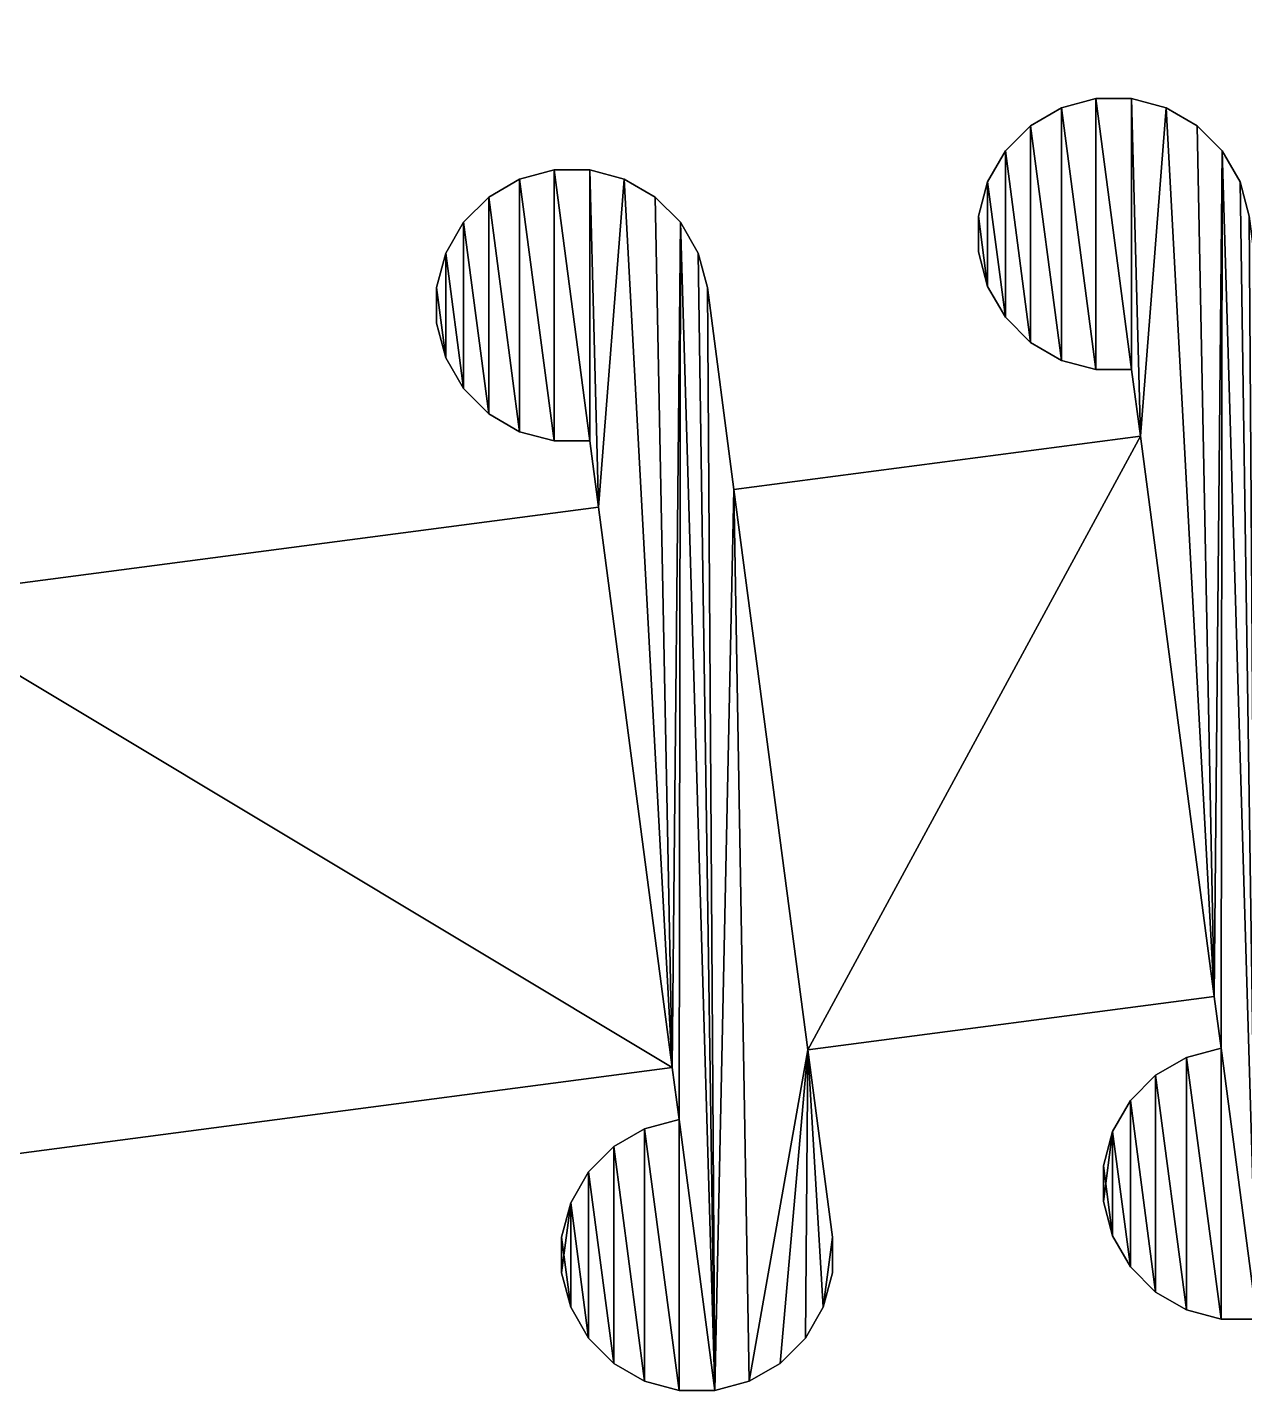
# Model space of a CAD drawing. Extents: x 0 to 417, y 0 to 203.
# Drawn here: x 355.48 to 382.21, y 4.43 to 34.4 of the extents above; entities that cross this region are included whole.
import ezdxf

# ---------------------------------------------------------------- set-up
doc = ezdxf.new("R2010")
doc.units = 0
doc.header["$LTSCALE"] = 25.4
doc.layers.get('0').update_dxf_attribs({"color": 13, "linetype": 'CONTINUOUS'})

# ---------------------------------------------------------------- blocks, each defined once
blk = doc.blocks.new('MASK_STRAP_1')
at = {"color": 0}
for p, q in [((132.324, 28.209), (132.324, 28.209, 2)), ((132.324, 28.209), (132.324, 28.209, 2)), ((133.08, 28.412), (133.08, 28.412, 2)), ((133.08, 28.412), (133.08, 28.412, 2)), ((133.863, 28.412), (133.863, 28.412, 2)), ((133.863, 28.412), (133.863, 28.412, 2)), ((134.62, 28.209), (134.62, 28.209, 2)), ((134.62, 28.209), (134.62, 28.209, 2)), ((131.646, 27.818), (131.646, 27.818, 2)), ((131.646, 27.818), (131.646, 27.818, 2)), ((135.298, 27.818), (135.298, 27.818, 2)), ((135.298, 27.818), (135.298, 27.818, 2)), ((131.092, 27.264), (131.092, 27.264, 2)), ((131.092, 27.264), (131.092, 27.264, 2)), ((135.852, 27.264), (135.852, 27.264, 2)), ((135.852, 27.264), (135.852, 27.264, 2)), ((121.183, 26.846), (121.183, 26.846, 2)), ((121.183, 26.846), (121.183, 26.846, 2)), ((121.966, 26.846), (121.966, 26.846, 2)), ((121.966, 26.846), (121.966, 26.846, 2)), ((120.426, 26.643), (120.426, 26.643, 2)), ((120.426, 26.643), (120.426, 26.643, 2)), ((122.723, 26.643), (122.723, 26.643, 2)), ((122.723, 26.643), (122.723, 26.643, 2)), ((130.7, 26.586), (130.7, 26.586, 2)), ((130.7, 26.586), (130.7, 26.586, 2)), ((136.244, 26.586), (136.244, 26.586, 2)), ((136.244, 26.586), (136.244, 26.586, 2)), ((119.748, 26.252), (119.748, 26.252, 2)), ((119.748, 26.252), (119.748, 26.252, 2)), ((123.401, 26.252), (123.401, 26.252, 2)), ((123.401, 26.252), (123.401, 26.252, 2)), ((130.498, 25.829), (130.498, 25.829, 2)), ((130.498, 25.829), (130.498, 25.829, 2)), ((119.194, 25.698), (119.194, 25.698, 2)), ((119.194, 25.698), (119.194, 25.698, 2)), ((123.955, 25.698), (123.955, 25.698, 2)), ((123.955, 25.698), (123.955, 25.698, 2)), ((118.803, 25.02), (118.803, 25.02, 2)), ((118.803, 25.02), (118.803, 25.02, 2)), ((124.346, 25.02), (124.346, 25.02, 2)), ((124.346, 25.02), (124.346, 25.02, 2)), ((130.498, 25.046), (130.498, 25.046, 2)), ((130.498, 25.046), (130.498, 25.046, 2)), ((130.7, 24.29), (130.7, 24.29, 2)), ((130.7, 24.29), (130.7, 24.29, 2)), ((118.6, 24.263), (118.6, 24.263, 2)), ((118.6, 24.263), (118.6, 24.263, 2)), ((124.549, 24.263), (124.549, 24.263, 2)), ((124.549, 24.263), (124.549, 24.263, 2)), ((118.6, 23.48), (118.6, 23.48, 2)), ((118.6, 23.48), (118.6, 23.48, 2)), ((131.092, 23.612), (131.092, 23.612, 2)), ((131.092, 23.612), (131.092, 23.612, 2)), ((131.646, 23.058), (131.646, 23.058, 2)), ((131.646, 23.058), (131.646, 23.058, 2)), ((118.803, 22.723), (118.803, 22.723, 2)), ((118.803, 22.723), (118.803, 22.723, 2)), ((132.324, 22.666), (132.324, 22.666, 2)), ((132.324, 22.666), (132.324, 22.666, 2)), ((133.08, 22.463), (133.08, 22.463, 2)), ((133.08, 22.463), (133.08, 22.463, 2)), ((133.863, 22.463), (133.863, 22.463, 2)), ((133.863, 22.463), (133.863, 22.463, 2)), ((119.194, 22.045), (119.194, 22.045, 2)), ((119.194, 22.045), (119.194, 22.045, 2)), ((119.748, 21.491), (119.748, 21.491, 2)), ((119.748, 21.491), (119.748, 21.491, 2)), ((120.426, 21.1), (120.426, 21.1, 2)), ((120.426, 21.1), (120.426, 21.1, 2)), ((134.056, 21.004, 1), (135.676, 8.699, 1)), ((134.056, 21.004), (134.056, 21.004, 1)), ((134.056, 21.004, 1), (135.676, 8.699, 1)), ((134.056, 21.004, 2), (135.676, 8.699, 2)), ((134.056, 21.004), (134.056, 21.004, 1)), ((134.056, 21.004, 2), (135.676, 8.699, 2)), ((121.183, 20.897), (121.183, 20.897, 2)), ((121.183, 20.897), (121.183, 20.897, 2)), ((121.966, 20.897), (121.966, 20.897, 2)), ((121.966, 20.897), (121.966, 20.897, 2)), ((125.132, 19.832, 1), (126.752, 7.527, 1)), ((125.132, 19.832), (125.132, 19.832, 1)), ((125.132, 19.832, 2), (126.752, 7.527, 2)), ((125.132, 19.832, 1), (126.752, 7.527, 1)), ((125.132, 19.832), (125.132, 19.832, 1)), ((125.132, 19.832, 2), (126.752, 7.527, 2)), ((122.158, 19.441, 1), (123.778, 7.137, 1)), ((122.158, 19.441, 1), (123.778, 7.137, 1)), ((122.158, 19.441, 2), (123.778, 7.137, 2)), ((122.158, 19.441), (122.158, 19.441, 1)), ((122.158, 19.441), (122.158, 19.441, 1)), ((122.158, 19.441, 2), (123.778, 7.137, 2)), ((135.676, 8.699), (135.676, 8.699, 1)), ((135.676, 8.699), (135.676, 8.699, 1)), ((126.752, 7.527), (126.752, 7.527, 1)), ((126.752, 7.527), (126.752, 7.527, 1)), ((135.825, 7.564), (135.825, 7.564, 2)), ((135.825, 7.564), (135.825, 7.564, 2)), ((135.069, 7.361), (135.069, 7.361, 2)), ((135.069, 7.361), (135.069, 7.361, 2)), ((123.778, 7.137), (123.778, 7.137, 1)), ((123.778, 7.137), (123.778, 7.137, 1)), ((134.39, 6.97), (134.39, 6.97, 2)), ((134.39, 6.97), (134.39, 6.97, 2)), ((133.837, 6.416), (133.837, 6.416, 2)), ((133.837, 6.416), (133.837, 6.416, 2)), ((123.928, 5.998), (123.928, 5.998, 2)), ((123.928, 5.998), (123.928, 5.998, 2)), ((123.171, 5.795), (123.171, 5.795, 2)), ((123.171, 5.795), (123.171, 5.795, 2)), ((133.445, 5.738), (133.445, 5.738, 2)), ((133.445, 5.738), (133.445, 5.738, 2)), ((122.493, 5.403), (122.493, 5.403, 2)), ((122.493, 5.403), (122.493, 5.403, 2)), ((121.939, 4.85), (121.939, 4.85, 2)), ((121.939, 4.85), (121.939, 4.85, 2)), ((133.242, 4.981), (133.242, 4.981, 2)), ((133.242, 4.981), (133.242, 4.981, 2)), ((133.242, 4.198), (133.242, 4.198, 2)), ((133.242, 4.198), (133.242, 4.198, 2)), ((121.548, 4.171), (121.548, 4.171, 2)), ((121.548, 4.171), (121.548, 4.171, 2)), ((121.345, 3.415), (121.345, 3.415, 2)), ((121.345, 3.415), (121.345, 3.415, 2)), ((127.294, 3.415), (127.294, 3.415, 2)), ((127.294, 3.415), (127.294, 3.415, 2)), ((133.445, 3.442), (133.445, 3.442, 2)), ((133.445, 3.442), (133.445, 3.442, 2)), ((133.837, 2.763), (133.837, 2.763, 2)), ((133.837, 2.763), (133.837, 2.763, 2)), ((121.345, 2.632), (121.345, 2.632, 2)), ((121.345, 2.632), (121.345, 2.632, 2)), ((127.294, 2.632), (127.294, 2.632, 2)), ((127.294, 2.632), (127.294, 2.632, 2)), ((134.39, 2.21), (134.39, 2.21, 2)), ((134.39, 2.21), (134.39, 2.21, 2)), ((121.548, 1.875), (121.548, 1.875, 2)), ((121.548, 1.875), (121.548, 1.875, 2)), ((127.091, 1.875), (127.091, 1.875, 2)), ((127.091, 1.875), (127.091, 1.875, 2)), ((135.069, 1.818), (135.069, 1.818, 2)), ((135.069, 1.818), (135.069, 1.818, 2)), ((135.825, 1.615), (135.825, 1.615, 2)), ((135.825, 1.615), (135.825, 1.615, 2)), ((121.939, 1.197), (121.939, 1.197, 2)), ((121.939, 1.197), (121.939, 1.197, 2)), ((126.699, 1.197), (126.699, 1.197, 2)), ((126.699, 1.197), (126.699, 1.197, 2)), ((122.493, 0.643), (122.493, 0.643, 2)), ((122.493, 0.643), (122.493, 0.643, 2)), ((126.146, 0.643), (126.146, 0.643, 2)), ((126.146, 0.643), (126.146, 0.643, 2)), ((123.171, 0.252), (123.171, 0.252, 2)), ((123.171, 0.252), (123.171, 0.252, 2)), ((123.928, 0.049), (123.928, 0.049, 2)), ((123.928, 0.049), (123.928, 0.049, 2)), ((124.711, 0.049), (124.711, 0.049, 2)), ((124.711, 0.049), (124.711, 0.049, 2)), ((125.467, 0.252), (125.467, 0.252, 2)), ((125.467, 0.252), (125.467, 0.252, 2))]:
    blk.add_line(p, q, dxfattribs=at)
mesh = blk.add_polyface(dxfattribs=at)
corners = [(135.676, 8.699), (135.298, 27.818), (135.852, 27.264), (135.825, 7.564), (142.395, 27.396), (142.598, 25.856), (142.395, 26.613), (142.598, 28.152), (142.989, 25.178), (142.989, 28.83), (143.543, 24.624), (143.543, 29.384), (144.221, 24.232), (144.221, 29.776), (144.978, 24.03), (144.978, 29.978), (145.761, 24.03), (145.761, 29.978), (145.954, 22.566), (146.517, 29.776), (135.825, 1.615), (136.608, 1.615), (136.244, 26.586), (136.446, 25.829), (137.03, 21.394), (137.365, 1.818), (138.65, 9.09), (138.043, 2.21), (138.597, 2.763), (147.573, 10.261), (147.196, 29.384), (147.749, 28.83), (147.722, 9.13), (145.342, 7.304), (145.14, 5.764), (145.14, 6.547), (145.342, 5.008), (145.734, 4.33), (145.734, 7.982), (146.288, 3.776), (146.288, 8.536), (146.966, 3.384), (146.966, 8.928), (147.722, 3.182), (148.506, 3.182), (148.141, 28.152), (148.344, 27.396), (138.988, 3.442), (139.191, 4.981), (139.191, 4.198)]
mesh.append_faces([[corners[k] for k in face] for face in [(4, 5, 6), (33, 34, 35), (47, 48, 49)]], dxfattribs={"vtx0": -1, "color": 0})
mesh.append_faces([[corners[k] for k in face] for face in [(0, 2, 3), (5, 7, 8), (8, 9, 10), (10, 11, 12), (12, 13, 14), (14, 15, 16), (16, 17, 18), (20, 3, 21), (21, 24, 25), (25, 26, 27), (27, 26, 28), (26, 18, 29), (29, 31, 32), (34, 33, 36), (36, 33, 37), (37, 38, 39), (39, 40, 41), (41, 42, 43), (43, 32, 44)]], dxfattribs={"vtx0": -1, "vtx1": -1, "color": 0})
mesh.append_faces([[corners[k] for k in face] for face in [(21, 3, 2), (25, 24, 26), (29, 18, 19), (44, 32, 31)]], dxfattribs={"vtx0": -1, "vtx1": -1, "vtx2": -1, "color": 0})
mesh.append_faces([[corners[k] for k in face] for face in [(0, 1, 2), (5, 4, 7), (8, 7, 9), (10, 9, 11), (12, 11, 13), (14, 13, 15), (16, 15, 17), (18, 17, 19), (21, 2, 22), (21, 22, 23), (21, 23, 24), (26, 24, 18), (29, 19, 30), (29, 30, 31), (37, 33, 38), (39, 38, 40), (41, 40, 42), (43, 42, 32), (44, 31, 45), (44, 45, 46), (26, 47, 28), (47, 26, 48)]], dxfattribs={"vtx0": -1, "vtx2": -1, "color": 0})
mesh = blk.add_polyface(dxfattribs=at)
corners = [(123.778, 7.137), (122.158, 19.441), (122.723, 26.643), (123.401, 26.252), (123.955, 25.698), (123.928, 5.998), (130.498, 25.829), (130.7, 24.29), (130.498, 25.046), (130.7, 26.586), (131.092, 23.612), (131.092, 27.264), (131.646, 23.058), (131.646, 27.818), (132.324, 22.666), (132.324, 28.209), (133.08, 22.463), (133.08, 28.412), (133.863, 22.463), (133.863, 28.412), (134.056, 21.004), (134.62, 28.209), (122.493, 0.643), (122.493, 5.403), (123.171, 0.252), (123.171, 5.795), (123.928, 0.049), (124.711, 0.049), (124.346, 25.02), (124.549, 24.263), (125.132, 19.832), (125.467, 0.252), (126.752, 7.527), (126.146, 0.643), (126.699, 1.197), (135.676, 8.699), (135.298, 27.818), (133.445, 5.738), (133.242, 4.198), (133.242, 4.981), (133.445, 3.442), (133.837, 2.763), (133.837, 6.416), (134.39, 2.21), (134.39, 6.97), (135.069, 1.818), (135.069, 7.361), (135.825, 1.615), (135.825, 7.564), (127.091, 1.875), (127.294, 3.415), (127.294, 2.632)]
mesh.append_faces([[corners[k] for k in face] for face in [(6, 7, 8), (37, 38, 39), (49, 50, 51)]], dxfattribs={"vtx0": -1, "color": 0})
mesh.append_faces([[corners[k] for k in face] for face in [(0, 4, 5), (7, 9, 10), (10, 11, 12), (12, 13, 14), (14, 15, 16), (16, 17, 18), (18, 19, 20), (22, 23, 24), (24, 25, 26), (26, 5, 27), (27, 30, 31), (31, 32, 33), (33, 32, 34), (32, 20, 35), (38, 37, 40), (40, 37, 41), (41, 42, 43), (43, 44, 45), (45, 46, 47)]], dxfattribs={"vtx0": -1, "vtx1": -1, "color": 0})
mesh.append_faces([[corners[k] for k in face] for face in [(0, 1, 2), (27, 5, 4), (31, 30, 32), (35, 20, 21)]], dxfattribs={"vtx0": -1, "vtx1": -1, "vtx2": -1, "color": 0})
mesh.append_faces([[corners[k] for k in face] for face in [(0, 2, 3), (0, 3, 4), (7, 6, 9), (10, 9, 11), (12, 11, 13), (14, 13, 15), (16, 15, 17), (18, 17, 19), (20, 19, 21), (24, 23, 25), (26, 25, 5), (27, 4, 28), (27, 28, 29), (27, 29, 30), (32, 30, 20), (35, 21, 36), (41, 37, 42), (43, 42, 44), (45, 44, 46), (47, 46, 48), (32, 49, 34), (49, 32, 50)]], dxfattribs={"vtx0": -1, "vtx2": -1, "color": 0})
mesh = blk.add_polyface(dxfattribs=at)
corners = [(133.445, 3.442, 2), (133.242, 4.981, 2), (133.242, 4.198, 2), (133.445, 5.738, 2), (133.837, 2.763, 2), (133.837, 6.416, 2), (134.39, 2.21, 2), (134.39, 6.97, 2), (135.069, 1.818, 2), (135.069, 7.361, 2), (135.825, 1.615, 2), (135.825, 7.564, 2), (136.608, 1.615, 2), (135.852, 27.264, 2), (136.244, 26.586, 2), (136.446, 25.829, 2), (137.03, 21.394, 2), (137.365, 1.818, 2), (138.65, 9.09, 2), (138.043, 2.21, 2), (138.597, 2.763, 2), (138.988, 3.442, 2), (139.191, 4.981, 2), (139.191, 4.198, 2), (130.7, 24.29, 2), (130.498, 25.829, 2), (130.498, 25.046, 2), (130.7, 26.586, 2), (131.092, 23.612, 2), (131.092, 27.264, 2), (131.646, 23.058, 2), (131.646, 27.818, 2), (132.324, 22.666, 2), (132.324, 28.209, 2), (133.08, 22.463, 2), (133.08, 28.412, 2), (133.863, 22.463, 2), (133.863, 28.412, 2), (134.056, 21.004, 2), (134.62, 28.209, 2), (135.676, 8.699, 2), (135.298, 27.818, 2)]
mesh.append_faces([[corners[k] for k in face] for face in [(0, 1, 2), (22, 21, 23), (24, 25, 26)]], dxfattribs={"vtx0": -1, "color": 0})
mesh.append_faces([[corners[k] for k in face] for face in [(1, 0, 3), (3, 4, 5), (5, 6, 7), (7, 8, 9), (9, 10, 11), (13, 12, 14), (14, 12, 15), (15, 12, 16), (16, 17, 18), (18, 21, 22), (25, 24, 27), (27, 28, 29), (29, 30, 31), (31, 32, 33), (33, 34, 35), (35, 36, 37), (37, 38, 39), (39, 40, 41), (41, 40, 13)]], dxfattribs={"vtx0": -1, "vtx1": -1, "color": 0})
mesh.append_faces([[corners[k] for k in face] for face in [(11, 12, 13)]], dxfattribs={"vtx0": -1, "vtx1": -1, "vtx2": -1, "color": 0})
mesh.append_faces([[corners[k] for k in face] for face in [(3, 0, 4), (5, 4, 6), (7, 6, 8), (9, 8, 10), (11, 10, 12), (16, 12, 17), (18, 17, 19), (18, 19, 20), (18, 20, 21), (27, 24, 28), (29, 28, 30), (31, 30, 32), (33, 32, 34), (35, 34, 36), (37, 36, 38), (39, 38, 40), (13, 40, 11)]], dxfattribs={"vtx0": -1, "vtx2": -1, "color": 0})
mesh = blk.add_polyface(dxfattribs=at)
corners = [(131.646, 27.818, 2), (132.324, 28.209), (131.646, 27.818), (132.324, 28.209, 2)]
mesh.append_faces([[corners[k] for k in face] for face in [(0, 1, 2), (1, 0, 3)]], dxfattribs={"vtx0": -1, "color": 0})
mesh = blk.add_polyface(dxfattribs=at)
corners = [(132.324, 28.209, 2), (133.08, 28.412), (132.324, 28.209), (133.08, 28.412, 2)]
mesh.append_faces([[corners[k] for k in face] for face in [(0, 1, 2), (1, 0, 3)]], dxfattribs={"vtx0": -1, "color": 0})
mesh = blk.add_polyface(dxfattribs=at)
corners = [(133.08, 28.412, 2), (133.863, 28.412), (133.08, 28.412), (133.863, 28.412, 2)]
mesh.append_faces([[corners[k] for k in face] for face in [(0, 1, 2), (1, 0, 3)]], dxfattribs={"vtx0": -1, "color": 0})
mesh = blk.add_polyface(dxfattribs=at)
corners = [(133.863, 28.412, 2), (134.62, 28.209), (133.863, 28.412), (134.62, 28.209, 2)]
mesh.append_faces([[corners[k] for k in face] for face in [(0, 1, 2), (1, 0, 3)]], dxfattribs={"vtx0": -1, "color": 0})
mesh = blk.add_polyface(dxfattribs=at)
corners = [(134.62, 28.209, 2), (135.298, 27.818), (134.62, 28.209), (135.298, 27.818, 2)]
mesh.append_faces([[corners[k] for k in face] for face in [(0, 1, 2), (1, 0, 3)]], dxfattribs={"vtx0": -1, "color": 0})
mesh = blk.add_polyface(dxfattribs=at)
corners = [(131.092, 27.264, 2), (131.646, 27.818), (131.092, 27.264), (131.646, 27.818, 2)]
mesh.append_faces([[corners[k] for k in face] for face in [(0, 1, 2), (1, 0, 3)]], dxfattribs={"vtx0": -1, "color": 0})
mesh = blk.add_polyface(dxfattribs=at)
corners = [(135.298, 27.818, 2), (135.852, 27.264), (135.298, 27.818), (135.852, 27.264, 2)]
mesh.append_faces([[corners[k] for k in face] for face in [(0, 1, 2), (1, 0, 3)]], dxfattribs={"vtx0": -1, "color": 0})
mesh = blk.add_polyface(dxfattribs=at)
corners = [(131.092, 27.264, 2), (130.7, 26.586), (130.7, 26.586, 2), (131.092, 27.264)]
mesh.append_faces([[corners[k] for k in face] for face in [(0, 1, 2), (1, 0, 3)]], dxfattribs={"vtx0": -1, "color": 0})
mesh = blk.add_polyface(dxfattribs=at)
corners = [(135.852, 27.264), (136.244, 26.586, 2), (136.244, 26.586), (135.852, 27.264, 2)]
mesh.append_faces([[corners[k] for k in face] for face in [(0, 1, 2), (1, 0, 3)]], dxfattribs={"vtx0": -1, "color": 0})
mesh = blk.add_polyface(dxfattribs=at)
corners = [(118.6, 24.263), (118.803, 22.723), (118.6, 23.48), (118.803, 25.02), (119.194, 22.045), (119.194, 25.698), (119.748, 21.491), (119.748, 26.252), (120.426, 21.1), (120.426, 26.643), (121.183, 20.897), (121.183, 26.846), (121.966, 20.897), (121.966, 26.846), (122.158, 19.441), (122.723, 26.643), (62.657, 0), (104.34, 19.302), (100.329, 0), (101.105, 0.102), (101.829, 0.402), (102.45, 0.879), (102.927, 1.5), (104.197, 4.566), (106.665, 17.407), (123.778, 7.137), (104.569, 19.298), (104.786, 19.283), (104.991, 19.26), (105.185, 19.226), (105.366, 19.184), (105.536, 19.132), (105.694, 19.07), (105.839, 18.999), (105.974, 18.919), (106.096, 18.829), (106.206, 18.729), (106.305, 18.62), (106.391, 18.502), (106.466, 18.374), (106.529, 18.236), (106.58, 18.09), (106.619, 17.933), (106.646, 17.767), (106.662, 17.592), (121.548, 4.171), (121.345, 2.632), (121.345, 3.415), (121.548, 1.875), (121.939, 1.197), (121.939, 4.85), (122.493, 0.643), (122.493, 5.403)]
mesh.append_faces([[corners[k] for k in face] for face in [(0, 1, 2), (24, 43, 44), (45, 46, 47)]], dxfattribs={"vtx0": -1, "color": 0})
mesh.append_faces([[corners[k] for k in face] for face in [(1, 3, 4), (4, 5, 6), (6, 7, 8), (8, 9, 10), (10, 11, 12), (12, 13, 14), (16, 17, 18), (18, 17, 19), (19, 17, 20), (20, 17, 21), (21, 17, 22), (22, 17, 23), (23, 24, 25), (46, 45, 48), (48, 45, 49), (49, 50, 51)]], dxfattribs={"vtx0": -1, "vtx1": -1, "color": 0})
mesh.append_faces([[corners[k] for k in face] for face in [(23, 17, 24)]], dxfattribs={"vtx0": -1, "vtx1": -1, "vtx2": -1, "color": 0})
mesh.append_faces([[corners[k] for k in face] for face in [(1, 0, 3), (4, 3, 5), (6, 5, 7), (8, 7, 9), (10, 9, 11), (12, 11, 13), (14, 13, 15), (24, 17, 26), (24, 26, 27), (24, 27, 28), (24, 28, 29), (24, 29, 30), (24, 30, 31), (24, 31, 32), (24, 32, 33), (24, 33, 34), (24, 34, 35), (24, 35, 36), (24, 36, 37), (24, 37, 38), (24, 38, 39), (24, 39, 40), (24, 40, 41), (24, 41, 42), (24, 42, 43), (25, 24, 14), (49, 45, 50), (51, 50, 52)]], dxfattribs={"vtx0": -1, "vtx2": -1, "color": 0})
mesh = blk.add_polyface(dxfattribs=at)
corners = [(121.548, 1.875, 2), (121.345, 3.415, 2), (121.345, 2.632, 2), (121.548, 4.171, 2), (121.939, 1.197, 2), (121.939, 4.85, 2), (122.493, 0.643, 2), (122.493, 5.403, 2), (123.171, 0.252, 2), (123.171, 5.795, 2), (123.928, 0.049, 2), (123.928, 5.998, 2), (124.711, 0.049, 2), (123.955, 25.698, 2), (124.346, 25.02, 2), (124.549, 24.263, 2), (125.132, 19.832, 2), (125.467, 0.252, 2), (126.752, 7.527, 2), (126.146, 0.643, 2), (126.699, 1.197, 2), (127.091, 1.875, 2), (127.294, 3.415, 2), (127.294, 2.632, 2), (118.803, 22.723, 2), (118.6, 24.263, 2), (118.6, 23.48, 2), (118.803, 25.02, 2), (119.194, 22.045, 2), (119.194, 25.698, 2), (119.748, 21.491, 2), (119.748, 26.252, 2), (120.426, 21.1, 2), (120.426, 26.643, 2), (121.183, 20.897, 2), (121.183, 26.846, 2), (121.966, 20.897, 2), (121.966, 26.846, 2), (122.158, 19.441, 2), (122.723, 26.643, 2), (123.778, 7.137, 2), (123.401, 26.252, 2)]
mesh.append_faces([[corners[k] for k in face] for face in [(0, 1, 2), (22, 21, 23), (24, 25, 26)]], dxfattribs={"vtx0": -1, "color": 0})
mesh.append_faces([[corners[k] for k in face] for face in [(1, 0, 3), (3, 4, 5), (5, 6, 7), (7, 8, 9), (9, 10, 11), (13, 12, 14), (14, 12, 15), (15, 12, 16), (16, 17, 18), (18, 21, 22), (25, 24, 27), (27, 28, 29), (29, 30, 31), (31, 32, 33), (33, 34, 35), (35, 36, 37), (37, 38, 39), (39, 40, 41), (41, 40, 13)]], dxfattribs={"vtx0": -1, "vtx1": -1, "color": 0})
mesh.append_faces([[corners[k] for k in face] for face in [(11, 12, 13)]], dxfattribs={"vtx0": -1, "vtx1": -1, "vtx2": -1, "color": 0})
mesh.append_faces([[corners[k] for k in face] for face in [(3, 0, 4), (5, 4, 6), (7, 6, 8), (9, 8, 10), (11, 10, 12), (16, 12, 17), (18, 17, 19), (18, 19, 20), (18, 20, 21), (27, 24, 28), (29, 28, 30), (31, 30, 32), (33, 32, 34), (35, 34, 36), (37, 36, 38), (39, 38, 40), (13, 40, 11)]], dxfattribs={"vtx0": -1, "vtx2": -1, "color": 0})
mesh = blk.add_polyface(dxfattribs=at)
corners = [(120.426, 26.643, 2), (121.183, 26.846), (120.426, 26.643), (121.183, 26.846, 2)]
mesh.append_faces([[corners[k] for k in face] for face in [(0, 1, 2), (1, 0, 3)]], dxfattribs={"vtx0": -1, "color": 0})
mesh = blk.add_polyface(dxfattribs=at)
corners = [(121.183, 26.846, 2), (121.966, 26.846), (121.183, 26.846), (121.966, 26.846, 2)]
mesh.append_faces([[corners[k] for k in face] for face in [(0, 1, 2), (1, 0, 3)]], dxfattribs={"vtx0": -1, "color": 0})
mesh = blk.add_polyface(dxfattribs=at)
corners = [(121.966, 26.846, 2), (122.723, 26.643), (121.966, 26.846), (122.723, 26.643, 2)]
mesh.append_faces([[corners[k] for k in face] for face in [(0, 1, 2), (1, 0, 3)]], dxfattribs={"vtx0": -1, "color": 0})
mesh = blk.add_polyface(dxfattribs=at)
corners = [(119.748, 26.252, 2), (120.426, 26.643), (119.748, 26.252), (120.426, 26.643, 2)]
mesh.append_faces([[corners[k] for k in face] for face in [(0, 1, 2), (1, 0, 3)]], dxfattribs={"vtx0": -1, "color": 0})
mesh = blk.add_polyface(dxfattribs=at)
corners = [(122.723, 26.643, 2), (123.401, 26.252), (122.723, 26.643), (123.401, 26.252, 2)]
mesh.append_faces([[corners[k] for k in face] for face in [(0, 1, 2), (1, 0, 3)]], dxfattribs={"vtx0": -1, "color": 0})
mesh = blk.add_polyface(dxfattribs=at)
corners = [(130.7, 26.586, 2), (130.498, 25.829), (130.498, 25.829, 2), (130.7, 26.586)]
mesh.append_faces([[corners[k] for k in face] for face in [(0, 1, 2), (1, 0, 3)]], dxfattribs={"vtx0": -1, "color": 0})
mesh = blk.add_polyface(dxfattribs=at)
corners = [(136.244, 26.586), (136.446, 25.829, 2), (136.446, 25.829), (136.244, 26.586, 2)]
mesh.append_faces([[corners[k] for k in face] for face in [(0, 1, 2), (1, 0, 3)]], dxfattribs={"vtx0": -1, "color": 0})
mesh = blk.add_polyface(dxfattribs=at)
corners = [(119.194, 25.698, 2), (119.748, 26.252), (119.194, 25.698), (119.748, 26.252, 2)]
mesh.append_faces([[corners[k] for k in face] for face in [(0, 1, 2), (1, 0, 3)]], dxfattribs={"vtx0": -1, "color": 0})
mesh = blk.add_polyface(dxfattribs=at)
corners = [(123.401, 26.252), (123.955, 25.698, 2), (123.955, 25.698), (123.401, 26.252, 2)]
mesh.append_faces([[corners[k] for k in face] for face in [(0, 1, 2), (1, 0, 3)]], dxfattribs={"vtx0": -1, "color": 0})
mesh = blk.add_polyface(dxfattribs=at)
corners = [(130.498, 25.829, 2), (130.498, 25.046), (130.498, 25.046, 2), (130.498, 25.829)]
mesh.append_faces([[corners[k] for k in face] for face in [(0, 1, 2), (1, 0, 3)]], dxfattribs={"vtx0": -1, "color": 0})
mesh = blk.add_polyface(dxfattribs=at)
corners = [(119.194, 25.698, 2), (118.803, 25.02), (118.803, 25.02, 2), (119.194, 25.698)]
mesh.append_faces([[corners[k] for k in face] for face in [(0, 1, 2), (1, 0, 3)]], dxfattribs={"vtx0": -1, "color": 0})
mesh = blk.add_polyface(dxfattribs=at)
corners = [(123.955, 25.698), (124.346, 25.02, 2), (124.346, 25.02), (123.955, 25.698, 2)]
mesh.append_faces([[corners[k] for k in face] for face in [(0, 1, 2), (1, 0, 3)]], dxfattribs={"vtx0": -1, "color": 0})
mesh = blk.add_polyface(dxfattribs=at)
corners = [(118.803, 25.02, 2), (118.6, 24.263), (118.6, 24.263, 2), (118.803, 25.02)]
mesh.append_faces([[corners[k] for k in face] for face in [(0, 1, 2), (1, 0, 3)]], dxfattribs={"vtx0": -1, "color": 0})
mesh = blk.add_polyface(dxfattribs=at)
corners = [(124.346, 25.02), (124.549, 24.263, 2), (124.549, 24.263), (124.346, 25.02, 2)]
mesh.append_faces([[corners[k] for k in face] for face in [(0, 1, 2), (1, 0, 3)]], dxfattribs={"vtx0": -1, "color": 0})
mesh = blk.add_polyface(dxfattribs=at)
corners = [(130.498, 25.046, 2), (130.7, 24.29), (130.7, 24.29, 2), (130.498, 25.046)]
mesh.append_faces([[corners[k] for k in face] for face in [(0, 1, 2), (1, 0, 3)]], dxfattribs={"vtx0": -1, "color": 0})
mesh = blk.add_polyface(dxfattribs=at)
corners = [(130.7, 24.29, 2), (131.092, 23.612), (131.092, 23.612, 2), (130.7, 24.29)]
mesh.append_faces([[corners[k] for k in face] for face in [(0, 1, 2), (1, 0, 3)]], dxfattribs={"vtx0": -1, "color": 0})
mesh = blk.add_polyface(dxfattribs=at)
corners = [(118.6, 24.263, 2), (118.6, 23.48), (118.6, 23.48, 2), (118.6, 24.263)]
mesh.append_faces([[corners[k] for k in face] for face in [(0, 1, 2), (1, 0, 3)]], dxfattribs={"vtx0": -1, "color": 0})
mesh = blk.add_polyface(dxfattribs=at)
corners = [(124.549, 24.263), (125.132, 19.832, 1), (125.132, 19.832), (125.132, 19.832, 2), (124.549, 24.263, 2), (126.752, 7.527), (127.294, 3.415, 2), (127.294, 3.415), (126.752, 7.527, 2), (126.752, 7.527, 1)]
mesh.append_faces([[corners[k] for k in face] for face in [(0, 1, 2), (3, 0, 4), (5, 6, 7)]], dxfattribs={"vtx0": -1, "color": 0})
mesh.append_faces([[corners[k] for k in face] for face in [(6, 5, 8), (8, 1, 3)]], dxfattribs={"vtx0": -1, "vtx1": -1, "color": 0})
mesh.append_faces([[corners[k] for k in face] for face in [(1, 0, 3)]], dxfattribs={"vtx0": -1, "vtx1": -1, "vtx2": -1, "color": 0})
mesh.append_faces([[corners[k] for k in face] for face in [(8, 5, 9), (8, 9, 1)]], dxfattribs={"vtx0": -1, "vtx2": -1, "color": 0})
mesh = blk.add_polyface(dxfattribs=at)
corners = [(118.6, 23.48, 2), (118.803, 22.723), (118.803, 22.723, 2), (118.6, 23.48)]
mesh.append_faces([[corners[k] for k in face] for face in [(0, 1, 2), (1, 0, 3)]], dxfattribs={"vtx0": -1, "color": 0})
mesh = blk.add_polyface(dxfattribs=at)
corners = [(131.092, 23.612, 2), (131.646, 23.058), (131.646, 23.058, 2), (131.092, 23.612)]
mesh.append_faces([[corners[k] for k in face] for face in [(0, 1, 2), (1, 0, 3)]], dxfattribs={"vtx0": -1, "color": 0})
mesh = blk.add_polyface(dxfattribs=at)
corners = [(132.324, 22.666, 2), (131.646, 23.058), (132.324, 22.666), (131.646, 23.058, 2)]
mesh.append_faces([[corners[k] for k in face] for face in [(0, 1, 2), (1, 0, 3)]], dxfattribs={"vtx0": -1, "color": 0})
mesh = blk.add_polyface(dxfattribs=at)
corners = [(118.803, 22.723, 2), (119.194, 22.045), (119.194, 22.045, 2), (118.803, 22.723)]
mesh.append_faces([[corners[k] for k in face] for face in [(0, 1, 2), (1, 0, 3)]], dxfattribs={"vtx0": -1, "color": 0})
mesh = blk.add_polyface(dxfattribs=at)
corners = [(133.08, 22.463, 2), (132.324, 22.666), (133.08, 22.463), (132.324, 22.666, 2)]
mesh.append_faces([[corners[k] for k in face] for face in [(0, 1, 2), (1, 0, 3)]], dxfattribs={"vtx0": -1, "color": 0})
mesh = blk.add_polyface(dxfattribs=at)
corners = [(133.863, 22.463, 2), (133.08, 22.463), (133.863, 22.463), (133.08, 22.463, 2)]
mesh.append_faces([[corners[k] for k in face] for face in [(0, 1, 2), (1, 0, 3)]], dxfattribs={"vtx0": -1, "color": 0})
mesh = blk.add_polyface(dxfattribs=at)
corners = [(134.056, 21.004, 2), (135.676, 8.699, 1), (135.676, 8.699, 2), (134.056, 21.004, 1), (133.863, 22.463, 2), (134.056, 21.004), (133.863, 22.463), (135.825, 7.564), (135.825, 7.564, 2), (135.676, 8.699)]
mesh.append_faces([[corners[k] for k in face] for face in [(5, 4, 6), (2, 7, 8)]], dxfattribs={"vtx0": -1, "color": 0})
mesh.append_faces([[corners[k] for k in face] for face in [(0, 1, 2), (1, 0, 3), (3, 4, 5), (7, 2, 9), (9, 2, 1)]], dxfattribs={"vtx0": -1, "vtx1": -1, "color": 0})
mesh.append_faces([[corners[k] for k in face] for face in [(3, 0, 4)]], dxfattribs={"vtx0": -1, "vtx2": -1, "color": 0})
mesh = blk.add_polyface(dxfattribs=at)
corners = [(119.748, 21.491, 2), (119.194, 22.045), (119.748, 21.491), (119.194, 22.045, 2)]
mesh.append_faces([[corners[k] for k in face] for face in [(0, 1, 2), (1, 0, 3)]], dxfattribs={"vtx0": -1, "color": 0})
mesh = blk.add_polyface(dxfattribs=at)
corners = [(120.426, 21.1, 2), (119.748, 21.491), (120.426, 21.1), (119.748, 21.491, 2)]
mesh.append_faces([[corners[k] for k in face] for face in [(0, 1, 2), (1, 0, 3)]], dxfattribs={"vtx0": -1, "color": 0})
mesh = blk.add_polyface(dxfattribs=at)
corners = [(121.183, 20.897, 2), (120.426, 21.1), (121.183, 20.897), (120.426, 21.1, 2)]
mesh.append_faces([[corners[k] for k in face] for face in [(0, 1, 2), (1, 0, 3)]], dxfattribs={"vtx0": -1, "color": 0})
mesh = blk.add_polyface(dxfattribs=at)
corners = [(126.752, 7.527, 1), (134.056, 21.004, 1), (125.132, 19.832, 1), (135.676, 8.699, 1)]
mesh.append_faces([[corners[k] for k in face] for face in [(0, 1, 2), (1, 0, 3)]], dxfattribs={"vtx0": -1, "color": 0})
mesh = blk.add_polyface(dxfattribs=at)
corners = [(125.132, 19.832, 1), (134.056, 21.004), (125.132, 19.832), (134.056, 21.004, 1)]
mesh.append_faces([[corners[k] for k in face] for face in [(0, 1, 2), (1, 0, 3)]], dxfattribs={"vtx0": -1, "color": 0})
mesh = blk.add_polyface(dxfattribs=at)
corners = [(121.966, 20.897, 2), (121.183, 20.897), (121.966, 20.897), (121.183, 20.897, 2)]
mesh.append_faces([[corners[k] for k in face] for face in [(0, 1, 2), (1, 0, 3)]], dxfattribs={"vtx0": -1, "color": 0})
mesh = blk.add_polyface(dxfattribs=at)
corners = [(122.158, 19.441, 2), (123.778, 7.137, 1), (123.778, 7.137, 2), (122.158, 19.441, 1), (121.966, 20.897, 2), (122.158, 19.441), (121.966, 20.897), (123.928, 5.998), (123.928, 5.998, 2), (123.778, 7.137)]
mesh.append_faces([[corners[k] for k in face] for face in [(5, 4, 6), (2, 7, 8)]], dxfattribs={"vtx0": -1, "color": 0})
mesh.append_faces([[corners[k] for k in face] for face in [(0, 1, 2), (1, 0, 3), (3, 4, 5), (7, 2, 9), (9, 2, 1)]], dxfattribs={"vtx0": -1, "vtx1": -1, "color": 0})
mesh.append_faces([[corners[k] for k in face] for face in [(3, 0, 4)]], dxfattribs={"vtx0": -1, "vtx2": -1, "color": 0})
mesh = blk.add_polyface(dxfattribs=at)
corners = [(58.789, 4.566, 1), (40.828, 19.441, 1), (39.208, 7.137, 1), (56.32, 17.407, 1), (56.324, 17.592, 1), (56.339, 17.767, 1), (56.367, 17.933, 1), (56.406, 18.09, 1), (56.457, 18.236, 1), (56.52, 18.374, 1), (56.594, 18.502, 1), (56.681, 18.62, 1), (56.779, 18.729, 1), (56.89, 18.829, 1), (57.012, 18.919, 1), (57.146, 18.999, 1), (57.292, 19.07, 1), (57.45, 19.132, 1), (57.62, 19.184, 1), (57.801, 19.226, 1), (57.995, 19.26, 1), (58.2, 19.283, 1), (58.417, 19.298, 1), (58.646, 19.302, 1), (104.34, 19.302, 1), (60.059, 1.5, 1), (60.536, 0.879, 1), (61.157, 0.402, 1), (61.881, 0.102, 1), (62.657, 0, 1), (100.329, 0, 1), (101.105, 0.102, 1), (101.829, 0.402, 1), (102.45, 0.879, 1), (102.927, 1.5, 1), (104.197, 4.566, 1), (106.665, 17.407, 1), (123.778, 7.137, 1), (104.569, 19.298, 1), (104.786, 19.283, 1), (104.991, 19.26, 1), (105.185, 19.226, 1), (105.366, 19.184, 1), (105.536, 19.132, 1), (105.694, 19.07, 1), (105.839, 18.999, 1), (105.974, 18.919, 1), (106.096, 18.829, 1), (106.206, 18.729, 1), (106.305, 18.62, 1), (106.391, 18.502, 1), (106.466, 18.374, 1), (106.529, 18.236, 1), (106.58, 18.09, 1), (106.619, 17.933, 1), (106.646, 17.767, 1), (106.662, 17.592, 1), (122.158, 19.441, 1)]
mesh.append_faces([[corners[k] for k in face] for face in [(0, 1, 2), (55, 36, 56), (36, 37, 57)]], dxfattribs={"vtx0": -1, "color": 0})
mesh.append_faces([[corners[k] for k in face] for face in [(1, 0, 3), (3, 0, 4), (4, 0, 5), (5, 0, 6), (6, 0, 7), (7, 0, 8), (8, 0, 9), (9, 0, 10), (10, 0, 11), (11, 0, 12), (12, 0, 13), (13, 0, 14), (14, 0, 15), (15, 0, 16), (16, 0, 17), (17, 0, 18), (18, 0, 19), (19, 0, 20), (20, 0, 21), (21, 0, 22), (22, 0, 23), (23, 0, 24), (24, 36, 38), (38, 36, 39), (39, 36, 40), (40, 36, 41), (41, 36, 42), (42, 36, 43), (43, 36, 44), (44, 36, 45), (45, 36, 46), (46, 36, 47), (47, 36, 48), (48, 36, 49), (49, 36, 50), (50, 36, 51), (51, 36, 52), (52, 36, 53), (53, 36, 54), (54, 36, 55)]], dxfattribs={"vtx0": -1, "vtx1": -1, "color": 0})
mesh.append_faces([[corners[k] for k in face] for face in [(24, 35, 36)]], dxfattribs={"vtx0": -1, "vtx1": -1, "vtx2": -1, "color": 0})
mesh.append_faces([[corners[k] for k in face] for face in [(24, 0, 25), (24, 25, 26), (24, 26, 27), (24, 27, 28), (24, 28, 29), (24, 29, 30), (24, 30, 31), (24, 31, 32), (24, 32, 33), (24, 33, 34), (24, 34, 35), (36, 35, 37)]], dxfattribs={"vtx0": -1, "vtx2": -1, "color": 0})
mesh = blk.add_polyface(dxfattribs=at)
corners = [(106.665, 17.407, 1), (122.158, 19.441), (106.665, 17.407), (122.158, 19.441, 1)]
mesh.append_faces([[corners[k] for k in face] for face in [(0, 1, 2), (1, 0, 3)]], dxfattribs={"vtx0": -1, "color": 0})
mesh = blk.add_polyface(dxfattribs=at)
corners = [(135.676, 8.699, 1), (126.752, 7.527), (135.676, 8.699), (126.752, 7.527, 1)]
mesh.append_faces([[corners[k] for k in face] for face in [(0, 1, 2), (1, 0, 3)]], dxfattribs={"vtx0": -1, "color": 0})
mesh = blk.add_polyface(dxfattribs=at)
corners = [(135.069, 7.361, 2), (135.825, 7.564), (135.069, 7.361), (135.825, 7.564, 2)]
mesh.append_faces([[corners[k] for k in face] for face in [(0, 1, 2), (1, 0, 3)]], dxfattribs={"vtx0": -1, "color": 0})
mesh = blk.add_polyface(dxfattribs=at)
corners = [(134.39, 6.97, 2), (135.069, 7.361), (134.39, 6.97), (135.069, 7.361, 2)]
mesh.append_faces([[corners[k] for k in face] for face in [(0, 1, 2), (1, 0, 3)]], dxfattribs={"vtx0": -1, "color": 0})
mesh = blk.add_polyface(dxfattribs=at)
corners = [(123.778, 7.137, 1), (104.197, 4.566), (123.778, 7.137), (104.197, 4.566, 1)]
mesh.append_faces([[corners[k] for k in face] for face in [(0, 1, 2), (1, 0, 3)]], dxfattribs={"vtx0": -1, "color": 0})
mesh = blk.add_polyface(dxfattribs=at)
corners = [(133.837, 6.416, 2), (134.39, 6.97), (133.837, 6.416), (134.39, 6.97, 2)]
mesh.append_faces([[corners[k] for k in face] for face in [(0, 1, 2), (1, 0, 3)]], dxfattribs={"vtx0": -1, "color": 0})
mesh = blk.add_polyface(dxfattribs=at)
corners = [(133.837, 6.416, 2), (133.445, 5.738), (133.445, 5.738, 2), (133.837, 6.416)]
mesh.append_faces([[corners[k] for k in face] for face in [(0, 1, 2), (1, 0, 3)]], dxfattribs={"vtx0": -1, "color": 0})
mesh = blk.add_polyface(dxfattribs=at)
corners = [(123.171, 5.795, 2), (123.928, 5.998), (123.171, 5.795), (123.928, 5.998, 2)]
mesh.append_faces([[corners[k] for k in face] for face in [(0, 1, 2), (1, 0, 3)]], dxfattribs={"vtx0": -1, "color": 0})
mesh = blk.add_polyface(dxfattribs=at)
corners = [(122.493, 5.403, 2), (123.171, 5.795), (122.493, 5.403), (123.171, 5.795, 2)]
mesh.append_faces([[corners[k] for k in face] for face in [(0, 1, 2), (1, 0, 3)]], dxfattribs={"vtx0": -1, "color": 0})
mesh = blk.add_polyface(dxfattribs=at)
corners = [(133.445, 5.738, 2), (133.242, 4.981), (133.242, 4.981, 2), (133.445, 5.738)]
mesh.append_faces([[corners[k] for k in face] for face in [(0, 1, 2), (1, 0, 3)]], dxfattribs={"vtx0": -1, "color": 0})
mesh = blk.add_polyface(dxfattribs=at)
corners = [(121.939, 4.85, 2), (122.493, 5.403), (121.939, 4.85), (122.493, 5.403, 2)]
mesh.append_faces([[corners[k] for k in face] for face in [(0, 1, 2), (1, 0, 3)]], dxfattribs={"vtx0": -1, "color": 0})
mesh = blk.add_polyface(dxfattribs=at)
corners = [(121.939, 4.85, 2), (121.548, 4.171), (121.548, 4.171, 2), (121.939, 4.85)]
mesh.append_faces([[corners[k] for k in face] for face in [(0, 1, 2), (1, 0, 3)]], dxfattribs={"vtx0": -1, "color": 0})
mesh = blk.add_polyface(dxfattribs=at)
corners = [(133.242, 4.981, 2), (133.242, 4.198), (133.242, 4.198, 2), (133.242, 4.981)]
mesh.append_faces([[corners[k] for k in face] for face in [(0, 1, 2), (1, 0, 3)]], dxfattribs={"vtx0": -1, "color": 0})
mesh = blk.add_polyface(dxfattribs=at)
corners = [(133.242, 4.198, 2), (133.445, 3.442), (133.445, 3.442, 2), (133.242, 4.198)]
mesh.append_faces([[corners[k] for k in face] for face in [(0, 1, 2), (1, 0, 3)]], dxfattribs={"vtx0": -1, "color": 0})
mesh = blk.add_polyface(dxfattribs=at)
corners = [(121.548, 4.171, 2), (121.345, 3.415), (121.345, 3.415, 2), (121.548, 4.171)]
mesh.append_faces([[corners[k] for k in face] for face in [(0, 1, 2), (1, 0, 3)]], dxfattribs={"vtx0": -1, "color": 0})
mesh = blk.add_polyface(dxfattribs=at)
corners = [(121.345, 3.415, 2), (121.345, 2.632), (121.345, 2.632, 2), (121.345, 3.415)]
mesh.append_faces([[corners[k] for k in face] for face in [(0, 1, 2), (1, 0, 3)]], dxfattribs={"vtx0": -1, "color": 0})
mesh = blk.add_polyface(dxfattribs=at)
corners = [(127.294, 3.415), (127.294, 2.632, 2), (127.294, 2.632), (127.294, 3.415, 2)]
mesh.append_faces([[corners[k] for k in face] for face in [(0, 1, 2), (1, 0, 3)]], dxfattribs={"vtx0": -1, "color": 0})
mesh = blk.add_polyface(dxfattribs=at)
corners = [(133.445, 3.442, 2), (133.837, 2.763), (133.837, 2.763, 2), (133.445, 3.442)]
mesh.append_faces([[corners[k] for k in face] for face in [(0, 1, 2), (1, 0, 3)]], dxfattribs={"vtx0": -1, "color": 0})
mesh = blk.add_polyface(dxfattribs=at)
corners = [(133.837, 2.763, 2), (134.39, 2.21), (134.39, 2.21, 2), (133.837, 2.763)]
mesh.append_faces([[corners[k] for k in face] for face in [(0, 1, 2), (1, 0, 3)]], dxfattribs={"vtx0": -1, "color": 0})
mesh = blk.add_polyface(dxfattribs=at)
corners = [(121.345, 2.632, 2), (121.548, 1.875), (121.548, 1.875, 2), (121.345, 2.632)]
mesh.append_faces([[corners[k] for k in face] for face in [(0, 1, 2), (1, 0, 3)]], dxfattribs={"vtx0": -1, "color": 0})
mesh = blk.add_polyface(dxfattribs=at)
corners = [(127.294, 2.632), (127.091, 1.875, 2), (127.091, 1.875), (127.294, 2.632, 2)]
mesh.append_faces([[corners[k] for k in face] for face in [(0, 1, 2), (1, 0, 3)]], dxfattribs={"vtx0": -1, "color": 0})
mesh = blk.add_polyface(dxfattribs=at)
corners = [(135.069, 1.818, 2), (134.39, 2.21), (135.069, 1.818), (134.39, 2.21, 2)]
mesh.append_faces([[corners[k] for k in face] for face in [(0, 1, 2), (1, 0, 3)]], dxfattribs={"vtx0": -1, "color": 0})
mesh = blk.add_polyface(dxfattribs=at)
corners = [(121.548, 1.875, 2), (121.939, 1.197), (121.939, 1.197, 2), (121.548, 1.875)]
mesh.append_faces([[corners[k] for k in face] for face in [(0, 1, 2), (1, 0, 3)]], dxfattribs={"vtx0": -1, "color": 0})
mesh = blk.add_polyface(dxfattribs=at)
corners = [(127.091, 1.875), (126.699, 1.197, 2), (126.699, 1.197), (127.091, 1.875, 2)]
mesh.append_faces([[corners[k] for k in face] for face in [(0, 1, 2), (1, 0, 3)]], dxfattribs={"vtx0": -1, "color": 0})
mesh = blk.add_polyface(dxfattribs=at)
corners = [(135.825, 1.615, 2), (135.069, 1.818), (135.825, 1.615), (135.069, 1.818, 2)]
mesh.append_faces([[corners[k] for k in face] for face in [(0, 1, 2), (1, 0, 3)]], dxfattribs={"vtx0": -1, "color": 0})
mesh = blk.add_polyface(dxfattribs=at)
corners = [(136.608, 1.615, 2), (135.825, 1.615), (136.608, 1.615), (135.825, 1.615, 2)]
mesh.append_faces([[corners[k] for k in face] for face in [(0, 1, 2), (1, 0, 3)]], dxfattribs={"vtx0": -1, "color": 0})
mesh = blk.add_polyface(dxfattribs=at)
corners = [(121.939, 1.197, 2), (122.493, 0.643), (122.493, 0.643, 2), (121.939, 1.197)]
mesh.append_faces([[corners[k] for k in face] for face in [(0, 1, 2), (1, 0, 3)]], dxfattribs={"vtx0": -1, "color": 0})
mesh = blk.add_polyface(dxfattribs=at)
corners = [(126.699, 1.197, 2), (126.146, 0.643), (126.699, 1.197), (126.146, 0.643, 2)]
mesh.append_faces([[corners[k] for k in face] for face in [(0, 1, 2), (1, 0, 3)]], dxfattribs={"vtx0": -1, "color": 0})
mesh = blk.add_polyface(dxfattribs=at)
corners = [(123.171, 0.252, 2), (122.493, 0.643), (123.171, 0.252), (122.493, 0.643, 2)]
mesh.append_faces([[corners[k] for k in face] for face in [(0, 1, 2), (1, 0, 3)]], dxfattribs={"vtx0": -1, "color": 0})
mesh = blk.add_polyface(dxfattribs=at)
corners = [(126.146, 0.643, 2), (125.467, 0.252), (126.146, 0.643), (125.467, 0.252, 2)]
mesh.append_faces([[corners[k] for k in face] for face in [(0, 1, 2), (1, 0, 3)]], dxfattribs={"vtx0": -1, "color": 0})
mesh = blk.add_polyface(dxfattribs=at)
corners = [(123.928, 0.049, 2), (123.171, 0.252), (123.928, 0.049), (123.171, 0.252, 2)]
mesh.append_faces([[corners[k] for k in face] for face in [(0, 1, 2), (1, 0, 3)]], dxfattribs={"vtx0": -1, "color": 0})
mesh = blk.add_polyface(dxfattribs=at)
corners = [(124.711, 0.049, 2), (123.928, 0.049), (124.711, 0.049), (123.928, 0.049, 2)]
mesh.append_faces([[corners[k] for k in face] for face in [(0, 1, 2), (1, 0, 3)]], dxfattribs={"vtx0": -1, "color": 0})
mesh = blk.add_polyface(dxfattribs=at)
corners = [(125.467, 0.252, 2), (124.711, 0.049), (125.467, 0.252), (124.711, 0.049, 2)]
mesh.append_faces([[corners[k] for k in face] for face in [(0, 1, 2), (1, 0, 3)]], dxfattribs={"vtx0": -1, "color": 0})

msp = doc.modelspace()

# ---------------------------------------------------------------- block references
at = {"color": 0}
msp.add_blockref('MASK_STRAP_1', (245.86, 4.426), dxfattribs=at)

doc.saveas('drawing.dxf')
